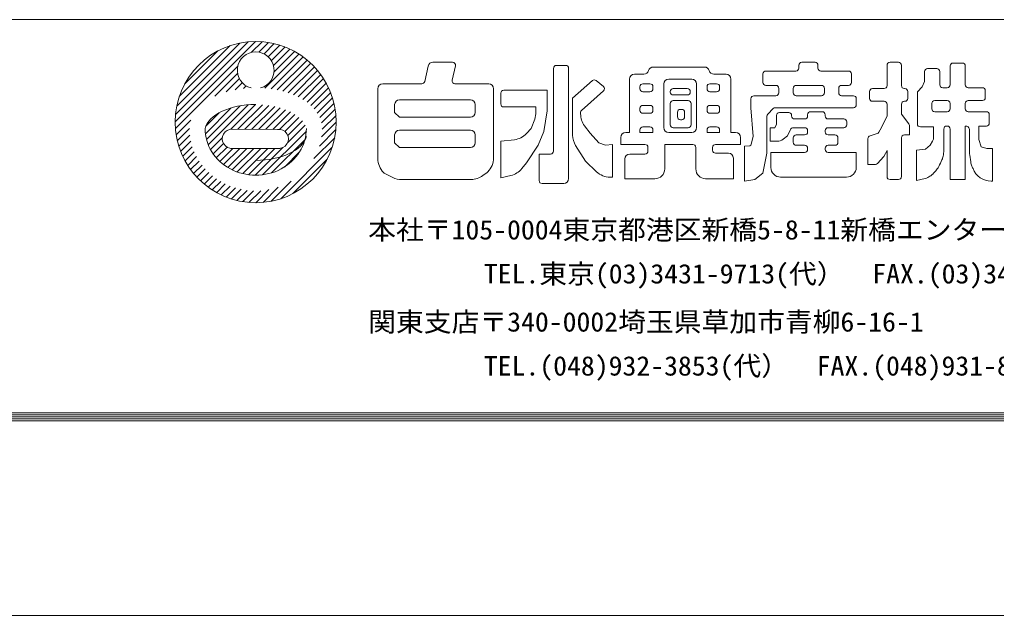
# Model space of a CAD drawing. Units: millimetres, scale not verified. Extents: x -1262 to 1261, y -891 to 891.
# Drawn here: x -839.8 to -618.4, y -891 to -756 of the extents above; entities that cross this region are included whole.
import ezdxf
from ezdxf.enums import TextEntityAlignment as Align

# ---------------------------------------------------------------- set-up
doc = ezdxf.new("R2010")
doc.units = ezdxf.units.MM
doc.header["$LTSCALE"] = 4
for name, color, linetype, lineweight in [('0-0_0', 3, 'Continuous', 18), ('0-4_Defpoints', 7, 'Continuous', 18), ('0-E_WAKU', 7, 'Continuous', 18)]:
    doc.layers.add(name, color=color, linetype=linetype, lineweight=lineweight)
doc.styles.add('ＭＳ ゴシック', font='')
doc.styles.get('ＭＳ ゴシック').set_extended_font_data('MS Gothic')

msp = doc.modelspace()

# ---------------------------------------------------------------- linework, layer by layer
at = {"layer": '0-0_0'}
for p, q in [((-804.503, -779.186), (-786.31, -760.993)), ((-804.42, -777.512), (-787.984, -761.076)), ((-804.143, -775.644), (-789.852, -761.353)), ((-787.171, -763.445), (-784.778, -761.052)), ((-785.536, -763.401), (-783.357, -761.222)), ((-784.343, -763.799), (-782.03, -761.486)), ((-803.565, -773.475), (-792.021, -761.931)), ((-802.371, -770.69), (-794.807, -763.126)), ((-784.177, -771.588), (-776.438, -763.849)), ((-783.408, -764.455), (-780.782, -761.829)), ((-782.693, -765.331), (-779.604, -762.242)), ((-782.217, -766.446), (-778.491, -762.72)), ((-782.103, -767.923), (-777.437, -763.257)), ((-782.744, -771.746), (-775.492, -764.494)), ((-781.382, -771.975), (-774.596, -765.189)), ((-780.087, -772.271), (-773.751, -765.935)), ((-741.639, -765.694), (-746.07, -765.694)), ((-659.478, -765.697), (-662.488, -765.697)), ((-640.556, -765.692), (-642.481, -765.692)), ((-626.081, -765.873), (-628.187, -765.873)), ((-804.444, -780.718), (-790.299, -766.573)), ((-795.502, -773.367), (-790.344, -768.209)), ((-778.858, -772.633), (-772.954, -766.729)), ((-777.693, -773.059), (-772.207, -767.573)), ((-747.153, -766.558), (-747.948, -770.057)), ((-741.73, -769.762), (-740.99, -766.507)), ((-718.755, -767.083), (-718.755, -785.819)), ((-715.984, -766.417), (-718.089, -766.417)), ((-715.318, -786.804), (-715.318, -767.083)), ((-684.529, -766.782), (-696.14, -766.782)), ((-663.82, -767.686), (-670.63, -767.686)), ((-663.154, -766.363), (-663.154, -767.02)), ((-658.812, -767.02), (-658.812, -766.363)), ((-651.879, -767.686), (-658.146, -767.686)), ((-643.147, -766.358), (-643.147, -770.992)), ((-639.89, -770.992), (-639.89, -766.358)), ((-634.643, -767.804), (-634.643, -770.076)), ((-631.871, -767.138), (-633.977, -767.138)), ((-631.205, -770.811), (-631.205, -767.804)), ((-628.853, -766.539), (-628.853, -770.811)), ((-625.415, -770.811), (-625.415, -766.539)), ((-792.974, -772.43), (-789.945, -769.401)), ((-790.887, -771.934), (-789.289, -770.336)), ((-776.596, -773.553), (-771.509, -768.466)), ((-775.569, -774.116), (-770.862, -769.41)), ((-774.616, -774.755), (-770.268, -770.407)), ((-714.413, -773.83), (-709.948, -769.863)), ((-709.09, -769.841), (-707.431, -771.167)), ((-701.512, -769.519), (-701.512, -781.608)), ((-698.279, -768.409), (-700.402, -768.409)), ((-692.622, -769.494), (-687.423, -769.494)), ((-679.643, -768.409), (-682.389, -768.409)), ((-678.533, -781.608), (-678.533, -769.519)), ((-671.296, -768.352), (-671.296, -770.275)), ((-651.213, -770.275), (-651.213, -768.352)), ((-789.018, -771.656), (-788.414, -771.052)), ((-773.746, -775.476), (-769.729, -771.459)), ((-772.967, -776.288), (-769.249, -772.57)), ((-758.56, -771.685), (-758.56, -787.538)), ((-748.598, -770.575), (-757.45, -770.575)), ((-733.435, -770.575), (-741.08, -770.575)), ((-732.325, -787.357), (-732.325, -771.685)), ((-730.697, -772.688), (-730.697, -775.152)), ((-720.203, -772.022), (-730.031, -772.022)), ((-720.203, -775.818), (-720.203, -772.022)), ((-707.405, -772.185), (-711.699, -775.999)), ((-699.16, -771.245), (-699.16, -771.721)), ((-696.888, -770.579), (-698.494, -770.579)), ((-698.494, -772.387), (-696.888, -772.387)), ((-696.222, -771.721), (-696.222, -771.245)), ((-693.732, -780.498), (-693.732, -770.604)), ((-692.284, -772.33), (-692.284, -772.444)), ((-688.427, -771.664), (-691.618, -771.664)), ((-687.761, -772.444), (-687.761, -772.33)), ((-686.313, -770.604), (-686.313, -780.498)), ((-683.961, -771.245), (-683.961, -771.721)), ((-681.78, -770.579), (-683.295, -770.579)), ((-683.295, -772.387), (-681.78, -772.387)), ((-681.114, -771.721), (-681.114, -771.245)), ((-670.63, -770.941), (-668.344, -770.941)), ((-667.678, -771.607), (-667.678, -772.625)), ((-664.421, -772.625), (-664.421, -771.607)), ((-663.755, -770.941), (-658.031, -770.941)), ((-657.365, -771.607), (-657.365, -772.625)), ((-654.108, -772.625), (-654.108, -771.607)), ((-653.442, -770.941), (-651.879, -770.941)), ((-647.127, -772.324), (-647.127, -773.885)), ((-643.813, -771.658), (-646.461, -771.658)), ((-639.108, -771.658), (-639.224, -771.658)), ((-638.442, -773.885), (-638.442, -772.324)), ((-636.271, -772.381), (-636.271, -779.67)), ((-629.519, -771.477), (-630.539, -771.477)), ((-621.558, -771.477), (-624.749, -771.477)), ((-620.892, -773.704), (-620.892, -772.143)), ((-772.293, -777.205), (-768.833, -773.745)), ((-737.597, -774.191), (-753.651, -774.191)), ((-714.413, -782.21), (-714.413, -773.83)), ((-691.618, -773.11), (-688.427, -773.11)), ((-688.246, -774.376), (-691.618, -774.376)), ((-674.01, -773.957), (-674.01, -776.003)), ((-668.344, -773.291), (-673.344, -773.291)), ((-658.031, -773.291), (-663.755, -773.291)), ((-650.793, -773.291), (-653.442, -773.291)), ((-650.127, -775.337), (-650.127, -773.957)), ((-646.461, -774.551), (-643.813, -774.551)), ((-639.224, -774.551), (-639.108, -774.551)), ((-632.349, -774.37), (-629.519, -774.37)), ((-624.749, -774.37), (-621.558, -774.37)), ((-797.659, -781.888), (-791.815, -776.044)), ((-797.401, -783.221), (-789.742, -775.562)), ((-797.002, -784.413), (-787.925, -775.336)), ((-791.888, -780.89), (-786.269, -775.271)), ((-790.29, -780.883), (-784.731, -775.323)), ((-788.702, -780.886), (-783.292, -775.476)), ((-787.113, -780.888), (-781.943, -775.718)), ((-785.525, -780.891), (-780.676, -776.042)), ((-783.936, -780.893), (-779.491, -776.448)), ((-782.348, -780.896), (-778.388, -776.936)), ((-771.745, -778.248), (-768.487, -774.99)), ((-771.357, -779.451), (-768.22, -776.314)), ((-736.487, -777.059), (-736.487, -775.301)), ((-730.031, -775.818), (-722.736, -775.818)), ((-722.736, -777.001), (-722.736, -775.818)), ((-712.604, -777.043), (-712.604, -777.411)), ((-711.699, -775.999), (-712.354, -776.522)), ((-699.16, -776.126), (-699.16, -776.602)), ((-696.888, -775.46), (-698.494, -775.46)), ((-696.222, -776.602), (-696.222, -776.126)), ((-692.284, -775.042), (-692.284, -779.857)), ((-690.656, -777.03), (-690.656, -778.049)), ((-689.693, -776.364), (-689.99, -776.364)), ((-689.027, -778.049), (-689.027, -777.03)), ((-687.58, -779.857), (-687.58, -775.042)), ((-683.961, -776.126), (-683.961, -776.602)), ((-681.78, -775.46), (-683.295, -775.46)), ((-681.114, -776.602), (-681.114, -776.126)), ((-668.958, -776.198), (-670.196, -777.435)), ((-650.793, -776.003), (-668.487, -776.003)), ((-665.449, -777.088), (-667.554, -777.088)), ((-657.85, -776.907), (-660.498, -776.907)), ((-643.147, -775.217), (-643.147, -777.805)), ((-639.89, -777.444), (-639.89, -775.217)), ((-633.015, -776.235), (-633.015, -775.036)), ((-629.519, -776.901), (-632.349, -776.901)), ((-628.853, -775.036), (-628.853, -776.235)), ((-625.415, -776.235), (-625.415, -775.036)), ((-620.653, -776.901), (-624.749, -776.901)), ((-804.274, -782.139), (-800.956, -778.821)), ((-797.564, -780.202), (-794.523, -777.161)), ((-780.754, -780.893), (-777.374, -777.513)), ((-779.631, -781.361), (-776.461, -778.19)), ((-778.964, -782.285), (-775.668, -778.989)), ((-771.341, -782.617), (-767.982, -779.258)), ((-771.203, -780.888), (-768.046, -777.731)), ((-753.651, -778.169), (-737.597, -778.169)), ((-698.494, -777.268), (-696.888, -777.268)), ((-689.99, -778.715), (-689.693, -778.715)), ((-683.295, -777.268), (-681.78, -777.268)), ((-668.22, -777.754), (-668.22, -779.8)), ((-664.783, -777.868), (-664.783, -777.754)), ((-661.83, -778.534), (-664.117, -778.534)), ((-661.164, -777.573), (-661.164, -777.868)), ((-657.184, -777.868), (-657.184, -777.573)), ((-652.964, -778.534), (-656.518, -778.534)), ((-652.298, -779.857), (-652.298, -779.2)), ((-644.413, -780.517), (-643.147, -777.805)), ((-639.89, -777.444), (-638.219, -779.614)), ((-619.987, -779.489), (-619.987, -777.567)), ((-804.011, -783.467), (-801.284, -780.74)), ((-791.578, -780.881), (-780.708, -780.898)), ((-784.684, -791.186), (-774.77, -781.273)), ((-779.005, -783.917), (-775.037, -779.949)), ((-771.808, -784.675), (-768.059, -780.926)), ((-737.597, -781.061), (-753.651, -781.061)), ((-711.715, -780.076), (-710.433, -781.785)), ((-699.16, -781.008), (-699.16, -781.608)), ((-696.888, -780.342), (-698.494, -780.342)), ((-696.222, -781.608), (-696.222, -781.008)), ((-691.618, -780.523), (-688.246, -780.523)), ((-683.961, -781.008), (-683.961, -781.608)), ((-681.78, -780.342), (-683.295, -780.342)), ((-681.114, -781.608), (-681.114, -781.008)), ((-665.687, -782.331), (-665.031, -780.91)), ((-664.426, -780.523), (-661.83, -780.523)), ((-661.164, -781.189), (-661.164, -781.484)), ((-657.184, -781.484), (-657.184, -781.189)), ((-656.518, -780.523), (-652.964, -780.523)), ((-645.006, -781.554), (-644.413, -780.517)), ((-635.605, -780.336), (-632.653, -780.336)), ((-632.653, -780.336), (-632.653, -783.108)), ((-630.301, -785.627), (-630.301, -780.821)), ((-629.635, -780.155), (-629.519, -780.155)), ((-628.853, -780.821), (-628.853, -792.269)), ((-625.415, -780.155), (-625.358, -780.155)), ((-625.415, -792.269), (-625.415, -780.155)), ((-624.47, -780.821), (-624.47, -786.309)), ((-622.34, -783.229), (-622.34, -780.155)), ((-622.34, -780.155), (-620.653, -780.155)), ((-803.668, -784.715), (-801.194, -782.241)), ((-803.254, -785.892), (-800.964, -783.602)), ((-796.488, -785.49), (-793.831, -782.833)), ((-782.664, -790.758), (-775.069, -783.163)), ((-773.075, -787.533), (-768.327, -782.785)), ((-736.487, -783.929), (-736.487, -782.171)), ((-703.502, -782.718), (-703.502, -784.32)), ((-701.512, -781.608), (-702.392, -781.608)), ((-696.222, -781.608), (-699.16, -781.608)), ((-687.423, -781.608), (-692.622, -781.608)), ((-681.114, -781.608), (-683.961, -781.608)), ((-677.472, -781.608), (-678.533, -781.608)), ((-676.362, -784.32), (-676.362, -782.718)), ((-669.668, -783.596), (-668.077, -783.596)), ((-666.715, -783.129), (-665.687, -782.331)), ((-664.421, -782.816), (-664.421, -783.834)), ((-661.83, -782.15), (-663.755, -782.15)), ((-654.955, -782.15), (-656.518, -782.15)), ((-654.289, -783.834), (-654.289, -782.816)), ((-647.489, -788.834), (-647.489, -782.998)), ((-647.019, -782.361), (-645.389, -781.86)), ((-639.89, -791.603), (-639.89, -782.81)), ((-622.34, -783.229), (-621.797, -784.856)), ((-802.776, -787.005), (-800.622, -784.851)), ((-802.24, -788.06), (-800.185, -786.005)), ((-795.876, -786.469), (-793.548, -784.141)), ((-795.174, -787.358), (-792.75, -784.934)), ((-794.389, -788.164), (-791.439, -785.214)), ((-793.523, -788.888), (-789.846, -785.212)), ((-792.575, -789.532), (-788.254, -785.211)), ((-791.845, -785.214), (-780.71, -785.203)), ((-791.543, -790.091), (-786.661, -785.209)), ((-790.421, -790.56), (-785.068, -785.207)), ((-789.198, -790.928), (-783.476, -785.206)), ((-787.858, -791.179), (-781.883, -785.204)), ((-786.372, -791.284), (-780.129, -785.041)), ((-780.558, -796.607), (-768.89, -784.939)), ((-779.743, -789.428), (-776.269, -785.954)), ((-753.651, -785.039), (-737.597, -785.039)), ((-711.518, -788.113), (-713.737, -784.564)), ((-705.367, -784.316), (-705.367, -791.729)), ((-703.502, -784.32), (-698.016, -784.32)), ((-697.35, -784.986), (-697.35, -785.823)), ((-693.551, -789.874), (-693.551, -784.32)), ((-693.551, -784.32), (-687.16, -784.32)), ((-686.494, -784.986), (-686.494, -789.874)), ((-682.695, -785.642), (-682.695, -784.986)), ((-682.029, -784.32), (-676.362, -784.32)), ((-663.755, -784.5), (-661.83, -784.5)), ((-661.164, -785.166), (-661.164, -785.462)), ((-657.184, -785.462), (-657.184, -785.166)), ((-656.518, -784.5), (-654.955, -784.5)), ((-643.87, -787.026), (-643.147, -785.67)), ((-643.147, -785.67), (-643.147, -791.603)), ((-636.452, -792.45), (-636.452, -785.579)), ((-621.797, -784.856), (-620.53, -785.218)), ((-620.53, -785.218), (-619.264, -785.218)), ((-619.264, -785.218), (-619.264, -792.63)), ((-801.648, -789.059), (-799.666, -787.077)), ((-801.003, -790.005), (-799.074, -788.076)), ((-777.811, -795.451), (-770.045, -787.685)), ((-715.318, -792.065), (-715.318, -786.485)), ((-709.005, -790.505), (-711.518, -788.113)), ((-702.597, -787.599), (-702.597, -792.094)), ((-698.016, -786.489), (-701.487, -786.489)), ((-679.101, -786.308), (-682.029, -786.308)), ((-677.991, -792.094), (-677.991, -787.418)), ((-669.487, -786.128), (-669.487, -789.512)), ((-661.83, -786.128), (-669.487, -786.128)), ((-650.127, -786.128), (-656.518, -786.128)), ((-650.127, -789.512), (-650.127, -786.128)), ((-645.3, -788.613), (-643.87, -787.026)), ((-800.307, -790.9), (-798.415, -789.008)), ((-799.562, -791.746), (-797.69, -789.874)), ((-647.489, -788.834), (-645.795, -788.834)), ((-798.767, -792.542), (-796.902, -790.677)), ((-797.923, -793.289), (-796.052, -791.418)), ((-797.03, -793.987), (-795.141, -792.098)), ((-782.712, -797.169), (-778.172, -792.63)), ((-753.171, -792.271), (-737.423, -792.271)), ((-730.697, -791.909), (-728.403, -791.364)), ((-705.367, -791.729), (-705.944, -791.729)), ((-702.597, -792.094), (-695.771, -792.094)), ((-684.274, -792.094), (-677.991, -792.094)), ((-667.267, -791.732), (-652.347, -791.732)), ((-642.481, -792.269), (-640.556, -792.269)), ((-636.452, -792.45), (-634.489, -792.066)), ((-628.853, -792.269), (-625.415, -792.269)), ((-619.264, -792.63), (-619.528, -792.63)), ((-796.086, -794.634), (-794.168, -792.716)), ((-795.089, -795.228), (-793.13, -793.269)), ((-794.037, -795.767), (-792.022, -793.752)), ((-792.926, -796.247), (-790.839, -794.16)), ((-791.751, -796.663), (-789.573, -794.485)), ((-790.506, -797.009), (-788.212, -794.714)), ((-789.182, -797.276), (-786.735, -794.829)), ((-787.766, -797.45), (-785.111, -794.796)), ((-786.238, -797.514), (-783.284, -794.56)), ((-784.57, -797.437), (-781.128, -793.995)), ((-721.346, -793.175), (-716.428, -793.175))]:
    msp.add_line(p, q, dxfattribs=at)
for points in [[(-636.271, -772.381), (-635.186, -771.296), (-634.643, -770.076)], [(-754.761, -775.301), (-754.761, -777.059), (-753.651, -778.169)], [(-725.941, -789.789), (-724.907, -788.474), (-722.193, -784.497), (-720.927, -781.423), (-720.203, -776.722), (-720.203, -775.818)], [(-673.942, -784.249), (-673.467, -782.512), (-674.01, -776.003)], [(-724.876, -781.841), (-723.822, -780.7), (-723.019, -778.561)], [(-670.392, -777.906), (-670.392, -786.308), (-671.296, -790.828), (-673.106, -792.275), (-675.458, -792.61)], [(-669.668, -783.596), (-669.668, -780.523), (-668.582, -780.523), (-668.22, -779.709)], [(-638.081, -780.021), (-638.081, -782.144), (-639.224, -782.144)], [(-754.761, -782.171), (-754.761, -783.929), (-753.651, -785.039)], [(-730.697, -791.909), (-730.697, -783.593), (-727.628, -783.239)], [(-710.433, -781.785), (-708.442, -783.954), (-706.995, -784.497), (-705.367, -784.316)], [(-636.452, -785.579), (-634.462, -785.399), (-633.376, -784.495), (-632.834, -783.591), (-632.653, -783.108)], [(-675.458, -792.61), (-675.458, -784.738), (-674.231, -784.638)], [(-719.421, -786.485), (-722.012, -786.485), (-722.012, -792.509)], [(-757.259, -790.679), (-757.113, -790.825), (-755.155, -791.803)], [(-734.76, -791.384), (-733.773, -790.644), (-733.627, -790.498)]]:
    msp.add_lwpolyline(points, dxfattribs=at)
msp.add_circle((-786.243, -779.254), 18.261, dxfattribs=at)
for centre, radius, start, end in [((-786.243, -767.502), 4.161, 285.3155, 255.16293), ((-746.07, -766.804), 1.11, 90, 167.18945), ((-741.639, -766.36), 0.666, 347.18945, 90), ((-662.488, -766.363), 0.666, 90, 180), ((-659.478, -766.363), 0.666, 0, 90), ((-642.481, -766.358), 0.666, 90, 180), ((-640.556, -766.358), 0.666, 0, 90), ((-628.187, -766.539), 0.666, 90, 180), ((-626.081, -766.539), 0.666, 0, 90), ((-718.089, -767.083), 0.666, 90, 180), ((-715.984, -767.083), 0.666, 0, 90), ((-698.279, -767.299), 1.11, 270, 344.51187), ((-696.14, -767.892), 1.11, 90, 164.51187), ((-684.529, -767.892), 1.11, 15.48813, 90), ((-682.389, -767.299), 1.11, 195.48813, 270), ((-670.63, -768.352), 0.666, 90, 180), ((-663.82, -767.02), 0.666, 270, 0), ((-658.146, -767.02), 0.666, 180, 270), ((-651.879, -768.352), 0.666, 0, 90), ((-633.977, -767.804), 0.666, 90, 180), ((-631.871, -767.804), 0.666, 0, 90), ((-748.598, -769.909), 0.666, 270, 347.18945), ((-741.08, -769.909), 0.666, 167.18945, 270), ((-709.505, -770.361), 0.666, 51.36087, 131.61248), ((-700.402, -769.519), 1.11, 90, 180), ((-692.622, -770.604), 1.11, 90, 180), ((-687.423, -770.604), 1.11, 0, 90), ((-679.643, -769.519), 1.11, 0, 90), ((-670.63, -770.275), 0.666, 180, 270), ((-651.879, -770.275), 0.666, 270, 0), ((-757.45, -771.685), 1.11, 90, 180), ((-733.435, -771.685), 1.11, 0, 90), ((-730.031, -772.688), 0.666, 90, 180), ((-707.847, -771.687), 0.666, 311.61249, 51.36087), ((-698.494, -771.245), 0.666, 90, 180), ((-698.494, -771.721), 0.666, 180, 270), ((-696.888, -771.245), 0.666, 0, 90), ((-696.888, -771.721), 0.666, 270, 0), ((-691.618, -772.33), 0.666, 90, 180), ((-691.618, -772.444), 0.666, 180, 270), ((-688.427, -772.33), 0.666, 0, 90), ((-688.427, -772.444), 0.666, 270, 0), ((-683.295, -771.245), 0.666, 90, 180), ((-683.295, -771.721), 0.666, 180, 270), ((-681.78, -771.245), 0.666, 0, 90), ((-681.78, -771.721), 0.666, 270, 0), ((-668.344, -771.607), 0.666, 0, 90), ((-668.344, -772.625), 0.666, 270, 0), ((-663.755, -771.607), 0.666, 90, 180), ((-663.755, -772.625), 0.666, 180, 270), ((-658.031, -771.607), 0.666, 0, 90), ((-658.031, -772.625), 0.666, 270, 0), ((-653.442, -771.607), 0.666, 90, 180), ((-653.442, -772.625), 0.666, 180, 270), ((-646.461, -772.324), 0.666, 90, 180), ((-643.813, -770.992), 0.666, 270, 0), ((-639.224, -770.992), 0.666, 180, 270), ((-639.108, -772.324), 0.666, 0, 90), ((-630.539, -770.811), 0.666, 180, 270), ((-629.519, -770.811), 0.666, 270, 0), ((-624.749, -770.811), 0.666, 180, 270), ((-621.558, -772.143), 0.666, 0, 90), ((-753.651, -775.301), 1.11, 90, 180), ((-737.597, -775.301), 1.11, 0, 90), ((-691.618, -775.042), 0.666, 90, 180), ((-688.246, -775.042), 0.666, 0, 90), ((-673.344, -773.957), 0.666, 90, 180), ((-650.793, -773.957), 0.666, 0, 90), ((-646.461, -773.885), 0.666, 180, 270), ((-643.813, -775.217), 0.666, 0, 90), ((-639.224, -775.217), 0.666, 90, 180), ((-639.108, -773.885), 0.666, 270, 0), ((-632.349, -775.036), 0.666, 90, 180), ((-629.519, -775.036), 0.666, 0, 90), ((-624.749, -775.036), 0.666, 90, 180), ((-621.558, -773.704), 0.666, 270, 0), ((-737.597, -777.059), 1.11, 270, 360), ((-730.031, -775.152), 0.666, 180, 270), ((-727.176, -777.001), 4.44, 339.43001, 360), ((-711.938, -777.043), 0.666, 128.63913, 180), ((-698.494, -776.126), 0.666, 90, 180), ((-698.494, -776.602), 0.666, 180, 270), ((-696.888, -776.126), 0.666, 0, 90), ((-696.888, -776.602), 0.666, 270, 0), ((-689.99, -777.03), 0.666, 90, 180), ((-689.693, -777.03), 0.666, 0, 90), ((-683.295, -776.126), 0.666, 90, 180), ((-683.295, -776.602), 0.666, 180, 270), ((-681.78, -776.126), 0.666, 0, 90), ((-681.78, -776.602), 0.666, 270, 0), ((-668.487, -776.669), 0.666, 90, 134.9788), ((-667.554, -777.754), 0.666, 90, 180), ((-665.449, -777.754), 0.666, 0, 90), ((-660.498, -777.573), 0.666, 90, 180), ((-657.85, -777.573), 0.666, 0, 90), ((-650.793, -775.337), 0.666, 270, 0), ((-632.349, -776.235), 0.666, 180, 270), ((-629.519, -776.235), 0.666, 270, 0), ((-624.749, -776.235), 0.666, 180, 270), ((-620.653, -777.567), 0.666, 0, 90), ((-708.164, -777.411), 4.44, 180, 216.89025), ((-689.99, -778.049), 0.666, 180, 270), ((-689.693, -778.049), 0.666, 270, 0), ((-669.726, -777.906), 0.666, 134.9788, 180), ((-664.117, -777.868), 0.666, 180, 270), ((-661.83, -777.868), 0.666, 270, 0), ((-656.518, -777.868), 0.666, 180, 270), ((-652.964, -779.2), 0.666, 0, 90), ((-791.671, -783.05), 2.171, 87.54282, 274.72211), ((-780.996, -783.05), 2.171, 262.56243, 97.44259), ((-753.651, -782.171), 1.11, 90, 180), ((-737.597, -782.171), 1.11, 0, 90), ((-698.494, -781.008), 0.666, 90, 180), ((-696.888, -781.008), 0.666, 0, 90), ((-692.622, -780.498), 1.11, 180, 270), ((-691.618, -779.857), 0.666, 180, 270), ((-688.246, -779.857), 0.666, 270, 0), ((-687.423, -780.498), 1.11, 270, 0), ((-683.295, -781.008), 0.666, 90, 180), ((-681.78, -781.008), 0.666, 0, 90), ((-664.426, -781.189), 0.666, 90, 155.20872), ((-661.83, -781.189), 0.666, 0, 90), ((-661.83, -781.484), 0.666, 270, 0), ((-656.518, -781.189), 0.666, 90, 180), ((-656.518, -781.484), 0.666, 180, 270), ((-652.964, -779.857), 0.666, 270, 0), ((-645.584, -781.223), 0.666, 287.09081, 330.23681), ((-638.747, -780.021), 0.666, 0, 37.58908), ((-635.605, -779.67), 0.666, 180, 270), ((-629.635, -780.821), 0.666, 90, 180), ((-629.519, -780.821), 0.666, 0, 90), ((-625.329, -781.042), 0.887, 14.39982, 91.86038), ((-620.653, -779.489), 0.666, 270, 0), ((-728.137, -778.828), 4.44, 276.57711, 317.26948), ((-709.973, -782.21), 4.44, 180, 212.02446), ((-702.392, -782.718), 1.11, 90, 180), ((-677.472, -782.718), 1.11, 0, 90), ((-668.077, -781.376), 2.22, 270, 307.85445), ((-663.755, -782.816), 0.666, 90, 180), ((-654.955, -782.816), 0.666, 0, 90), ((-646.823, -782.998), 0.666, 107.09081, 180), ((-639.224, -782.81), 0.666, 90, 180), ((-737.597, -783.929), 1.11, 270, 360), ((-719.421, -785.819), 0.666, 270, 360), ((-698.016, -784.986), 0.666, 0, 90), ((-698.016, -785.823), 0.666, 270, 0), ((-687.16, -784.986), 0.666, 0, 90), ((-682.029, -784.986), 0.666, 90, 180), ((-682.029, -785.642), 0.666, 180, 270), ((-674.584, -784.074), 0.666, 301.98631, 344.73412), ((-663.755, -783.834), 0.666, 180, 270), ((-661.83, -785.166), 0.666, 0, 90), ((-661.83, -785.462), 0.666, 270, 0), ((-656.518, -785.166), 0.666, 90, 180), ((-656.518, -785.462), 0.666, 180, 270), ((-654.955, -783.834), 0.666, 270, 0), ((-639.881, -785.241), 9.588, 349.46625, 357.68846), ((-754.12, -787.538), 4.44, 180, 225.02121), ((-736.765, -787.357), 4.44, 314.97877, 0), ((-701.487, -787.599), 1.11, 90, 180), ((-679.101, -787.418), 1.11, 0, 90), ((-655.871, -776.565), 27.558, 332.46928, 335.95566), ((-633.956, -786.342), 3.562, 335.95566, 349.46625), ((-688.406, -797.008), 64.826, 8.79637, 9.49979), ((-654.284, -791.728), 30.297, 7.76743, 8.79637), ((-703.777, -798.479), 80.249, 7.41893, 7.76743), ((-556.378, -779.286), 68.395, 187.41893, 187.79643), ((-729.431, -787.044), 4.44, 283.38294, 321.82217), ((-695.771, -789.874), 2.22, 270, 0), ((-684.274, -789.874), 2.22, 180, 270), ((-667.267, -789.512), 2.22, 180, 270), ((-652.347, -789.512), 2.22, 270, 0), ((-645.795, -788.168), 0.666, 270, 317.99171), ((-649.178, -775.071), 22.856, 315.74045, 318.34536), ((-635.97, -786.82), 5.179, 318.34536, 323.81916), ((-635.409, -787.231), 4.484, 323.81916, 332.46928), ((-622.038, -788.276), 2.122, 187.79643, 201.01969), ((-618.371, -786.867), 6.051, 201.01969, 208.83855), ((-619.528, -788.19), 4.44, 201.05173, 270), ((-753.171, -787.831), 4.44, 243.4519, 270), ((-737.423, -787.831), 4.44, 270, 306.84955), ((-721.346, -792.509), 0.666, 180, 270), ((-716.428, -792.065), 1.11, 270, 360), ((-705.944, -787.289), 4.44, 226.41835, 270), ((-642.481, -791.603), 0.666, 180, 270), ((-640.556, -791.603), 0.666, 270, 0), ((-637.297, -785.294), 7.331, 292.51707, 301.83006), ((-635.168, -788.723), 3.295, 301.83006, 315.74045)]:
    msp.add_arc(centre, radius, start, end, dxfattribs=at)
for centre, major_axis, ratio, start_param, end_param in [((-786.272, -781.604), (-11.58, 0), 0.546875, 4.7098907, 6.1394595), ((-786.243, -780.7), (-11.489, 0), 0.92126, 6.2828981, 9.4250652), ((-786.214, -781.604), (11.58, 0), 0.546875, 4.7098907, 6.1394595)]:
    msp.add_ellipse(centre, major_axis=major_axis, ratio=ratio, start_param=start_param, end_param=end_param, dxfattribs=at)
at = {"layer": '0-4_Defpoints', "color": 5}
msp.add_line((-1261.585, -891.023), (1261.415, -891.023), dxfattribs=at)
at = {"layer": '0-E_WAKU'}
for p, q in [((-1201.585, -756.023), (1198.415, -756.023)), ((-1201.135, -845.573), (1197.965, -845.573)), ((-1200.685, -845.123), (1197.515, -845.123)), ((-1202.485, -846.923), (1199.315, -846.923)), ((-1202.035, -846.473), (1198.865, -846.473)), ((-1201.585, -846.023), (1198.415, -846.023))]:
    msp.add_line(p, q, dxfattribs=at)

# ---------------------------------------------------------------- texts
at = {"layer": '0-0_0', "color": 7, "style": 'ＭＳ ゴシック', "width": 1.05}
for s, p in [('本社〒105-0004東京都港区新橋5-8-11新橋エンタービル3Ｆ', (-760.75, -807.164)), ('TEL.東京(03)3431-9713(代）  FAX.(03)3431-9708', (-734.54, -817.131)), ('関東支店〒340-0002埼玉県草加市青柳6-16-1', (-760.75, -828.032)), ('TEL.(048)932-3853(代）  FAX.(048)931-8164', (-734.54, -837.999))]:
    msp.add_text(s, height=4.399, dxfattribs=at).set_placement(p, align=Align.BOTTOM_LEFT)

doc.saveas('drawing.dxf')
